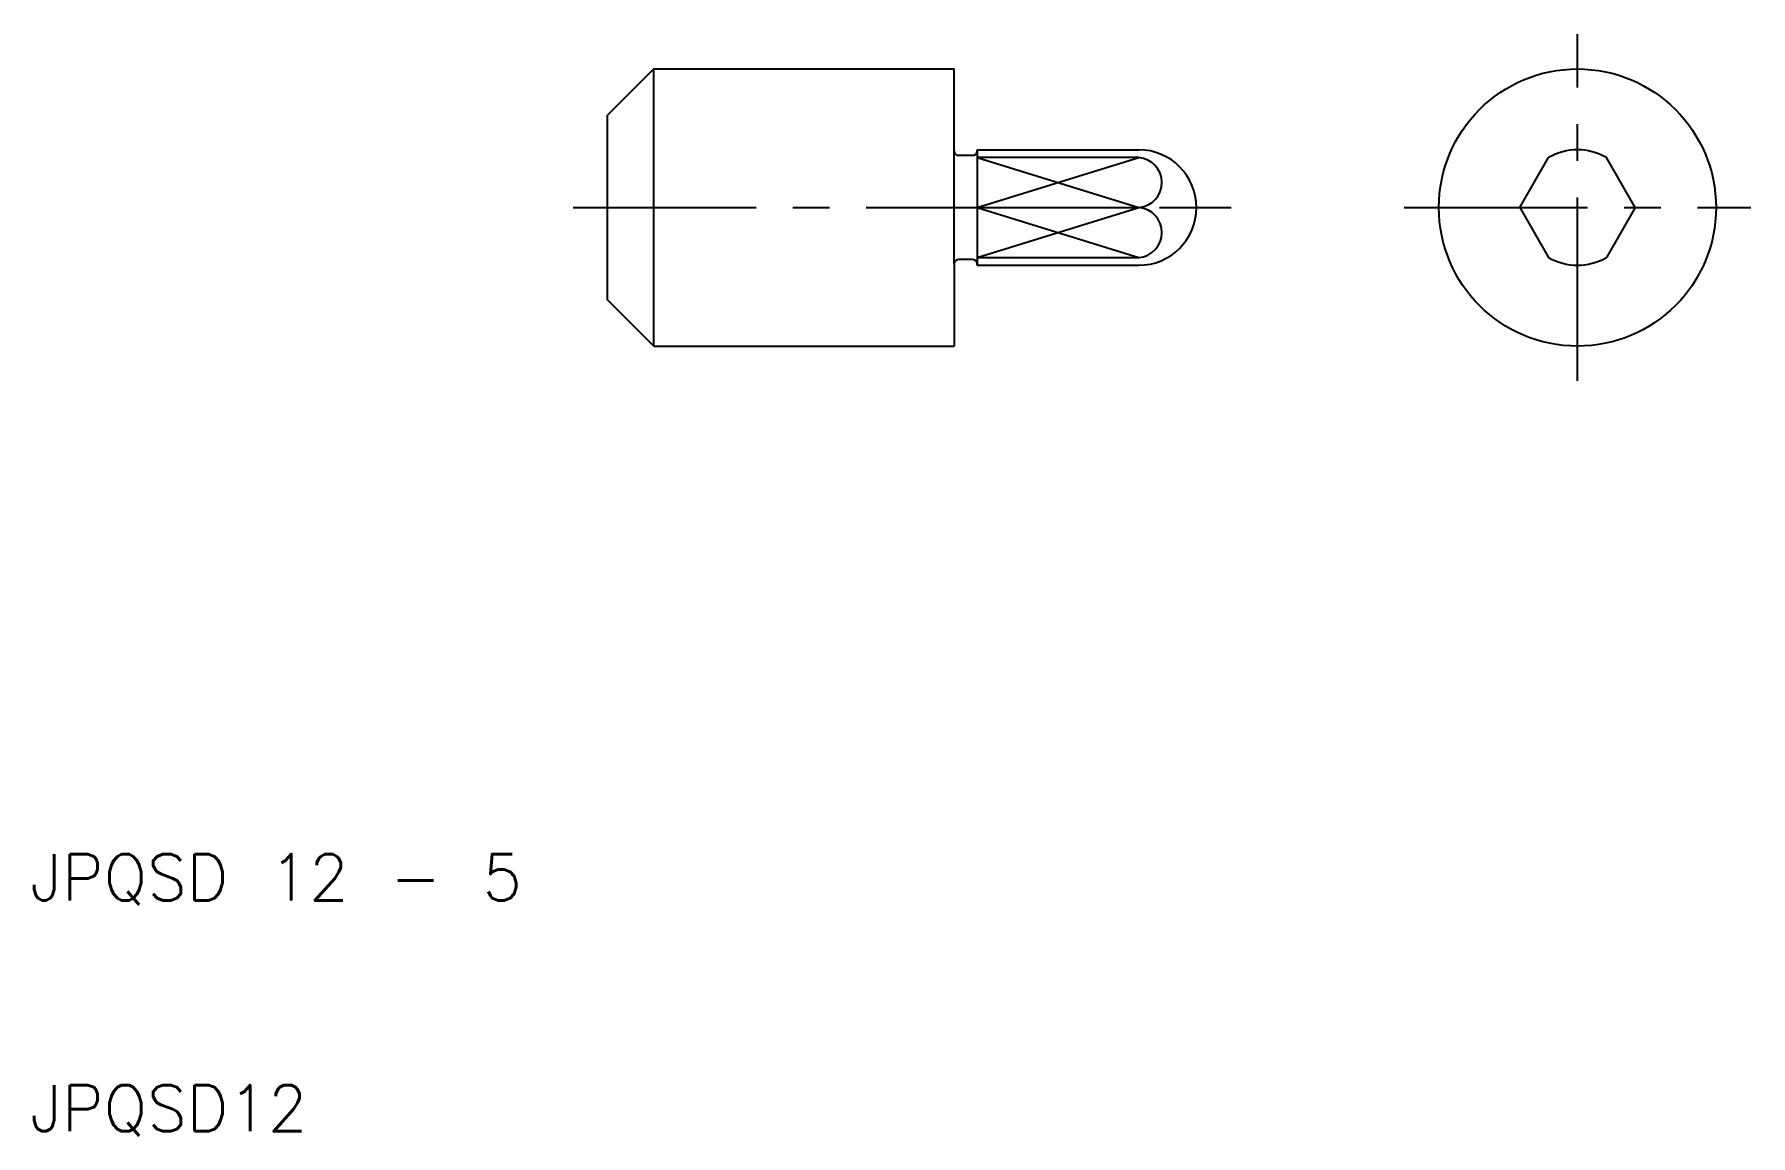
# Model space of a CAD drawing. Extents: x 10.2 to 84.5, y 9.8 to 57.5.
import ezdxf

# ---------------------------------------------------------------- set-up
doc = ezdxf.new("R2010")
doc.units = 0
doc.header["$LTSCALE"] = 0.25
doc.linetypes.add('CENTER', pattern=[50.8, 31.75, -6.35, 6.35, -6.35])
doc.layers.get('0').update_dxf_attribs({"linetype": 'CONTINUOUS'})
doc.layers.add('CENTER', color=1, linetype='CENTER')
doc.styles.get("Standard").update_dxf_attribs({"font": 'txt.shx', "bigfont": 'extfont.shx'})

msp = doc.modelspace()

# ---------------------------------------------------------------- linework, layer by layer
for p, q in [((37, 56), (35, 54)), ((37, 44), (37, 56)), ((37, 44), (37, 56)), ((37, 56), (50, 56)), ((50, 52.45), (50, 56)), ((35, 46), (35, 54)), ((50, 47.55), (50, 52.45)), ((50.8, 52.25), (50.2, 52.25)), ((51, 52.5), (58, 52.5)), ((51, 52.45), (51, 52.5)), ((51, 52.45), (51, 47.55)), ((58, 52.165064), (51, 52.165064)), ((74.5, 50), (75.75, 52.165064)), ((79.5, 50), (78.25, 52.165064)), ((51, 50), (58, 50)), ((74.5, 50), (75.75, 47.834936)), ((79.5, 50), (78.25, 47.834936)), ((50.8, 47.75), (50.2, 47.75)), ((51, 47.834936), (58, 47.834936)), ((50, 47.55), (50, 44)), ((51, 47.5), (51, 47.55)), ((51, 47.5), (58, 47.5)), ((37, 44), (35, 46)), ((37, 44), (50, 44))]:
    msp.add_line(p, q)
at = {"color": 3}
for p, q in [((51, 50), (58, 52.165064)), ((51, 52.165064), (58, 50)), ((51, 50), (58, 47.834936)), ((51, 47.834936), (58, 50))]:
    msp.add_line(p, q, dxfattribs=at)
msp.add_circle((77, 50), 6)
for centre, radius, start, end in [((50.2, 52.45), 0.2, 180, 270), ((50.8, 52.45), 0.2, 270, 0), ((58, 50), 2.5, 270, 90), ((57.913093, 51.081637), 1.086907, 275.644655, 85.413866), ((77, 50), 2.5, 60, 120), ((57.913093, 48.918363), 1.086907, 274.586134, 84.355345), ((50.2, 47.55), 0.2, 90, 180), ((50.8, 47.55), 0.2, 0, 90), ((77, 50), 2.5, 240, 300)]:
    msp.add_arc(centre, radius, start, end)
at = {"layer": 'CENTER', "color": 1, "linetype": 'CENTER'}
for p, q in [((77, 42.5), (77, 57.5)), ((33.5, 50), (62, 50)), ((69.5, 50), (84.5, 50))]:
    msp.add_line(p, q, dxfattribs=at)

# ---------------------------------------------------------------- texts
for s, p in [('JPQSD 12 - 5', (10, 20)), ('JPQSD12', (10, 10))]:
    msp.add_text(s, height=2).set_placement(p)

doc.saveas('drawing.dxf')
